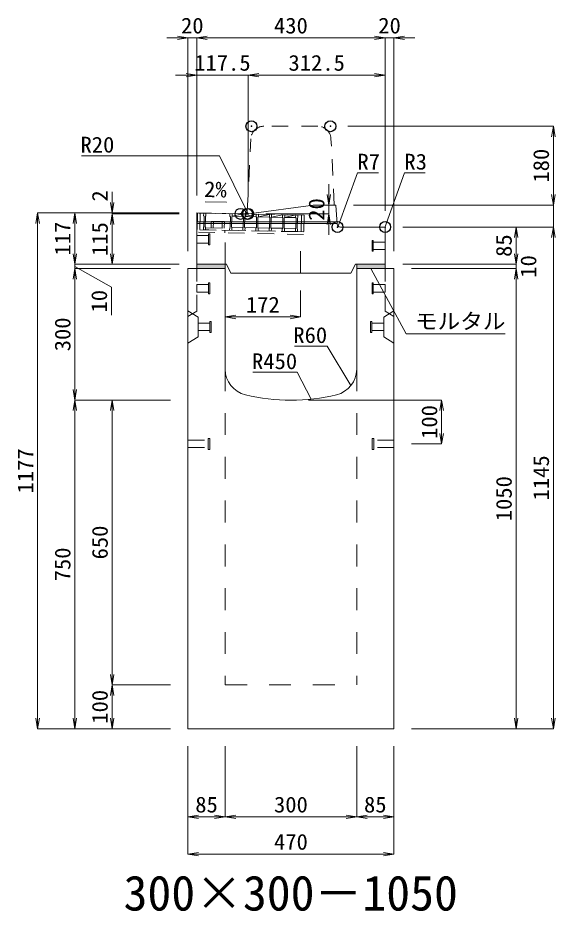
# Model space of a CAD drawing. Units: millimetres at full size. Extents: x -1809 to 57027, y -20349 to 17321.
# Drawn here: x 7777 to 9003, y -6112 to -4074 of the extents above; entities that cross this region are included whole.
import ezdxf
from ezdxf.enums import TextEntityAlignment as Align

# ---------------------------------------------------------------- set-up
doc = ezdxf.new("R2010")
doc.units = ezdxf.units.MM
doc.header["$LTSCALE"] = 50
doc.header["$PDMODE"] = 32
doc.header["$PDSIZE"] = 25
doc.linetypes.add('USER1', pattern=[2, 1, -1])
doc.linetypes.add('USER2', pattern=[1.35, 0.75, -0.6])
for name, color, linetype, lineweight in [('インサート', 3, 'USER2', 9), ('グレーチング', 7, 'USER2', 9), ('モルタル', 7, 'Continuous', 9), ('受枠', 3, 'USER2', 9), ('寸法線', 7, 'Continuous', 13), ('引出線', 4, 'Continuous', 13), ('本体', 2, 'Continuous', 13), ('目地', 132, 'Continuous', 9)]:
    doc.layers.add(name, color=color, linetype=linetype, lineweight=lineweight)
doc.layers.add('作業エリア', color=11, linetype='Continuous')
doc.layers.add('文字', color=7, linetype='Continuous')
doc.styles.add('ＭＳ 明朝', font='')
doc.styles.get('ＭＳ 明朝').set_extended_font_data('MS Mincho')

# ---------------------------------------------------------------- blocks, each defined once
blk = doc.blocks.new('open_arrow')
at = {"color": 0, "linetype": 'Continuous', "lineweight": -2}
blk.add_lwpolyline([(7.5, 1.25), (0, 0), (7.5, -1.25)], dxfattribs=at)

msp = doc.modelspace()

# ---------------------------------------------------------------- hatches: boundary and pattern name
at = {"layer": 'モルタル'}
for points in [[(8250, -4646.05), (8250, -4636.05), (8185, -4636.05), (8185, -4646.05)], [(8615, -4646.05), (8615, -4636.05), (8550, -4636.05), (8550, -4646.05)]]:
    msp.add_hatch(color=256, dxfattribs=at).paths.add_polyline_path(points)

# ---------------------------------------------------------------- linework, layer by layer
at = {"layer": 'インサート'}
for p, q in [((8185, -4570.55), (8212, -4570.55)), ((8185, -4570.55), (8185, -4587.55)), ((8215, -4566.55), (8212, -4566.55)), ((8212, -4566.55), (8212, -4591.55)), ((8215, -4591.55), (8215, -4566.55)), ((8585, -4581.55), (8588, -4581.55)), ((8585, -4606.55), (8585, -4581.55)), ((8588, -4581.55), (8588, -4606.55)), ((8615, -4585.55), (8588, -4585.55)), ((8615, -4585.55), (8615, -4602.55)), ((8185, -4587.55), (8212, -4587.55)), ((8212, -4591.55), (8215, -4591.55)), ((8588, -4606.55), (8585, -4606.55)), ((8615, -4602.55), (8588, -4602.55)), ((8185, -4682.55), (8212, -4682.55)), ((8185, -4682.55), (8185, -4699.55)), ((8215, -4678.55), (8212, -4678.55)), ((8212, -4678.55), (8212, -4703.55)), ((8215, -4703.55), (8215, -4678.55)), ((8585, -4678.55), (8588, -4678.55)), ((8585, -4703.55), (8585, -4678.55)), ((8588, -4678.55), (8588, -4703.55)), ((8615, -4682.55), (8588, -4682.55)), ((8615, -4682.55), (8615, -4699.55)), ((8185, -4699.55), (8212, -4699.55)), ((8212, -4703.55), (8215, -4703.55)), ((8588, -4703.55), (8585, -4703.55)), ((8615, -4699.55), (8588, -4699.55)), ((8218.2, -4766.55), (8215.2, -4766.55)), ((8215.2, -4766.55), (8215.2, -4791.55)), ((8218.2, -4791.55), (8218.2, -4766.55)), ((8581.8, -4766.55), (8584.8, -4766.55)), ((8581.8, -4791.55), (8581.8, -4766.55)), ((8584.8, -4766.55), (8584.8, -4791.55)), ((8188.2, -4770.55), (8215.2, -4770.55)), ((8188.2, -4770.55), (8188.2, -4787.55)), ((8188.2, -4787.55), (8215.2, -4787.55)), ((8611.8, -4770.55), (8584.8, -4770.55)), ((8611.8, -4787.55), (8584.8, -4787.55)), ((8611.8, -4770.55), (8611.8, -4787.55)), ((8215.2, -4791.55), (8218.2, -4791.55)), ((8584.8, -4791.55), (8581.8, -4791.55)), ((8211, -5058.55), (8211, -5033.55)), ((8211, -5033.55), (8215, -5033.55)), ((8215, -5058.55), (8215, -5033.55)), ((8585, -5033.55), (8589, -5033.55)), ((8585, -5033.55), (8585, -5058.55)), ((8589, -5033.55), (8589, -5058.55)), ((8165, -5037.55), (8211, -5037.55)), ((8165, -5054.55), (8165, -5037.55)), ((8165, -5054.55), (8211, -5054.55)), ((8635, -5037.55), (8589, -5037.55)), ((8635, -5054.55), (8589, -5054.55)), ((8635, -5037.55), (8635, -5054.55)), ((8215, -5058.55), (8211, -5058.55)), ((8589, -5058.55), (8585, -5058.55))]:
    msp.add_line(p, q, dxfattribs=at)
at = {"layer": 'グレーチング'}
for p, q in [((8201, -4519.37), (8200.88, -4525.37)), ((8200.88, -4525.37), (8201.86, -4526.39)), ((8415.95, -4523.67), (8201, -4519.37)), ((8205.88, -4525.47), (8204.86, -4526.45)), ((8206, -4519.47), (8205.88, -4525.47)), ((8260.98, -4520.57), (8260.86, -4526.57)), ((8265.98, -4520.67), (8265.86, -4526.67)), ((8265.86, -4526.67), (8290.98, -4521.17)), ((8290.98, -4521.17), (8290.86, -4527.17)), ((8295.98, -4521.27), (8295.86, -4527.27)), ((8295.86, -4527.27), (8320.97, -4521.77)), ((8320.97, -4521.77), (8320.85, -4527.77)), ((8325.97, -4521.87), (8325.85, -4527.87)), ((8325.85, -4527.87), (8350.97, -4522.37)), ((8350.97, -4522.37), (8350.85, -4528.37)), ((8355.97, -4522.47), (8355.85, -4528.47)), ((8355.85, -4528.47), (8380.96, -4522.97)), ((8380.96, -4522.97), (8380.84, -4528.97)), ((8385.96, -4523.07), (8385.84, -4529.07)), ((8385.84, -4529.07), (8410.95, -4523.57)), ((8410.95, -4523.57), (8410.83, -4529.57)), ((8415.95, -4523.67), (8415.83, -4529.67)), ((8201.86, -4526.39), (8201.38, -4550.39)), ((8204.86, -4526.45), (8204.38, -4550.45)), ((8218.12, -4538.22), (8217.82, -4553.22)), ((8218.12, -4538.22), (8248.12, -4538.82)), ((8223.12, -4538.32), (8222.82, -4553.32)), ((8243.12, -4538.72), (8242.82, -4553.72)), ((8248.12, -4538.82), (8247.82, -4553.82)), ((8260.86, -4526.57), (8261.84, -4527.59)), ((8261.84, -4527.59), (8261.36, -4551.59)), ((8264.84, -4527.65), (8264.36, -4551.65)), ((8265.86, -4526.67), (8264.84, -4527.65)), ((8265.86, -4526.67), (8290.86, -4527.17)), ((8290.86, -4527.17), (8291.84, -4528.19)), ((8291.84, -4528.19), (8291.36, -4552.19)), ((8294.84, -4528.25), (8294.36, -4552.25)), ((8295.86, -4527.27), (8294.84, -4528.25)), ((8295.86, -4527.27), (8320.85, -4527.77)), ((8320.85, -4527.77), (8321.83, -4528.79)), ((8321.83, -4528.79), (8321.35, -4552.79)), ((8324.83, -4528.85), (8324.35, -4552.85)), ((8325.85, -4527.87), (8324.83, -4528.85)), ((8325.85, -4527.87), (8350.85, -4528.37)), ((8350.85, -4528.37), (8351.83, -4529.39)), ((8351.83, -4529.39), (8351.35, -4553.39)), ((8354.83, -4529.45), (8354.35, -4553.45)), ((8355.85, -4528.47), (8354.83, -4529.45)), ((8355.85, -4528.47), (8380.84, -4528.97)), ((8380.84, -4528.97), (8381.82, -4529.99)), ((8381.82, -4529.99), (8381.34, -4553.99)), ((8384.82, -4530.05), (8384.34, -4554.05)), ((8385.84, -4529.07), (8384.82, -4530.05)), ((8385.84, -4529.07), (8410.83, -4529.57)), ((8410.83, -4529.57), (8411.81, -4530.59)), ((8411.81, -4530.59), (8411.33, -4554.59)), ((8414.81, -4530.65), (8414.33, -4554.65)), ((8415.83, -4529.67), (8414.81, -4530.65)), ((8200.24, -4557.37), (8200.36, -4551.37)), ((8415.19, -4561.67), (8200.24, -4557.37)), ((8200.36, -4551.37), (8201.38, -4550.39)), ((8205.36, -4551.47), (8204.38, -4550.45)), ((8205.24, -4557.47), (8205.36, -4551.47)), ((8205.33, -4552.97), (8260.31, -4554.07)), ((8260.22, -4558.57), (8260.34, -4552.57)), ((8260.34, -4552.57), (8261.36, -4551.59)), ((8264.36, -4551.65), (8291.36, -4552.19)), ((8265.34, -4552.67), (8264.36, -4551.65)), ((8265.22, -4558.67), (8265.34, -4552.67)), ((8290.22, -4559.17), (8290.34, -4553.17)), ((8290.34, -4553.17), (8291.36, -4552.19)), ((8295.34, -4553.27), (8294.36, -4552.25)), ((8294.36, -4552.25), (8321.35, -4552.79)), ((8295.22, -4559.27), (8295.34, -4553.27)), ((8320.21, -4559.77), (8320.33, -4553.77)), ((8320.33, -4553.77), (8321.35, -4552.79)), ((8325.33, -4553.87), (8324.35, -4552.85)), ((8324.35, -4552.85), (8351.35, -4553.39)), ((8325.21, -4559.87), (8325.33, -4553.87)), ((8350.21, -4560.37), (8350.33, -4554.37)), ((8350.33, -4554.37), (8351.35, -4553.39)), ((8355.33, -4554.47), (8354.35, -4553.45)), ((8354.35, -4553.45), (8381.34, -4553.99)), ((8355.21, -4560.47), (8355.33, -4554.47)), ((8380.2, -4560.97), (8380.32, -4554.97)), ((8380.32, -4554.97), (8381.34, -4553.99)), ((8385.32, -4555.07), (8384.34, -4554.05)), ((8384.34, -4554.05), (8411.33, -4554.59)), ((8385.2, -4561.07), (8385.32, -4555.07)), ((8410.19, -4561.57), (8410.31, -4555.57)), ((8410.31, -4555.57), (8411.33, -4554.59)), ((8415.31, -4555.67), (8414.33, -4554.65)), ((8415.19, -4561.67), (8415.31, -4555.67))]:
    msp.add_line(p, q, dxfattribs=at)
at = {"layer": 'モルタル'}
for points in [[(8185, -4636.05), (8250, -4636.05), (8250, -4646.05), (8185, -4646.05)], [(8550, -4636.05), (8615, -4636.05), (8615, -4646.05), (8550, -4646.05)]]:
    msp.add_lwpolyline(points, close=True, dxfattribs=at)
at = {"layer": '作業エリア'}
for p in [(8310, -4321.05), (8490, -4321.05), (8285, -4521.05), (8300, -4521.05), (8302.5, -4521.05), (8506.25, -4551.05), (8615, -4551.05)]:
    msp.add_point(p, dxfattribs=at)
at = {"layer": '受枠'}
for p, q in [((8187, -4519.09), (8186.12, -4563.08)), ((8429.95, -4523.95), (8187, -4519.09)), ((8193, -4519.21), (8192.24, -4557.21)), ((8423.95, -4523.83), (8423.19, -4561.83)), ((8429.95, -4523.95), (8429.07, -4567.94)), ((8429.07, -4567.94), (8186.12, -4563.08)), ((8192.24, -4557.21), (8429.19, -4561.95)), ((8249.23, -4558.35), (8249.11, -4564.34))]:
    msp.add_line(p, q, dxfattribs=at)
at = {"layer": '寸法線'}
for p, q in [((8233, -4119.38), (8117, -4119.38)), ((8165, -4606.03), (8165, -4119.38)), ((8185, -4119.38), (8615, -4119.38)), ((8185, -4479.03), (8185, -4119.38)), ((8185, -4479.03), (8185, -4119.38)), ((8567, -4119.38), (8683, -4119.38)), ((8615, -4511.03), (8615, -4119.38)), ((8615, -4511.03), (8615, -4119.38)), ((8635, -4606.03), (8635, -4119.38)), ((8350.5, -4204.38), (8137, -4204.38)), ((8185, -4479.03), (8185, -4204.38)), ((8615, -4204.38), (8302.5, -4204.38)), ((8302.5, -4481.03), (8302.5, -4204.38)), ((8302.5, -4481.03), (8302.5, -4204.38)), ((8615, -4514.03), (8615, -4204.38)), ((8530.02, -4321.05), (8998.78, -4321.05)), ((8998.78, -4501.05), (8998.78, -4321.05)), ((8486.36, -4569.05), (8486.36, -4453.05)), ((8998.78, -4453.05), (8998.78, -4599.05)), ((7992.06, -4471.05), (7992.06, -4569.05)), ((8486.36, -4501.05), (8490.52, -4501.05)), ((8542.52, -4501.05), (8998.78, -4501.05)), ((8542.52, -4501.05), (8998.78, -4501.05)), ((7822.06, -5696.05), (7822.06, -4519.05)), ((8144.98, -4519.05), (7822.06, -4519.05)), ((7907.06, -4519.05), (7907.06, -4636.05)), ((8144.98, -4519.05), (7907.06, -4519.05)), ((8144.98, -4519.05), (7992.06, -4519.05)), ((8144.98, -4521.05), (7992.06, -4521.05)), ((7992.06, -4521.05), (7992.06, -4636.05)), ((8144.98, -4521.05), (7992.06, -4521.05)), ((8342.52, -4521.05), (8486.36, -4521.05)), ((8655.02, -4551.05), (8998.78, -4551.05)), ((8655.02, -4551.05), (8913.78, -4551.05)), ((8655.02, -4551.05), (8998.78, -4551.05)), ((8913.78, -4551.05), (8913.78, -4636.05)), ((8998.78, -4551.05), (8998.78, -5696.05)), ((7907.06, -4588.05), (7907.06, -4694.05)), ((8913.78, -4588.05), (8913.78, -4694.05)), ((8144.98, -4636.05), (7907.06, -4636.05)), ((8144.98, -4636.05), (7907.06, -4636.05)), ((7907.06, -4641.05), (7990.47, -4688.34)), ((8124.98, -4646.05), (7907.06, -4646.05)), ((7907.06, -4646.05), (7907.06, -4946.05)), ((8124.98, -4646.05), (7907.06, -4646.05)), ((8144.98, -4636.05), (7992.06, -4636.05)), ((8655.02, -4636.05), (8913.78, -4636.05)), ((8655.02, -4636.05), (8913.78, -4636.05)), ((8675.02, -4646.05), (8913.78, -4646.05)), ((8675.02, -4646.05), (8913.78, -4646.05)), ((8913.78, -4646.05), (8913.78, -5696.05)), ((7990.47, -4688.34), (7990.47, -4752.41)), ((8422, -4696.07), (8422, -4756.28)), ((8250, -4756.28), (8422, -4756.28)), ((8124.98, -4946.05), (7907.06, -4946.05)), ((7907.06, -5696.05), (7907.06, -4946.05)), ((8124.98, -4946.05), (7907.06, -4946.05)), ((7992.06, -4946.05), (7992.06, -5596.05)), ((8124.98, -4946.05), (7992.06, -4946.05)), ((8440.02, -4946.05), (8743.78, -4946.05)), ((8743.78, -4946.05), (8743.78, -5046.05)), ((8675.02, -5046.05), (8743.78, -5046.05)), ((8124.98, -5596.05), (7992.06, -5596.05)), ((7992.06, -5596.05), (7992.06, -5696.05)), ((8124.98, -5596.05), (7992.06, -5596.05)), ((8124.98, -5696.05), (7822.06, -5696.05)), ((8124.98, -5696.05), (7907.06, -5696.05)), ((8124.98, -5696.05), (7992.06, -5696.05)), ((8675.02, -5696.05), (8913.78, -5696.05)), ((8675.02, -5696.05), (8998.78, -5696.05)), ((8165, -5736.07), (8165, -5897.21)), ((8165, -5736.07), (8165, -5982.21)), ((8250, -5736.07), (8250, -5897.21)), ((8250, -5736.07), (8250, -5897.21)), ((8550, -5736.07), (8550, -5897.21)), ((8550, -5736.07), (8550, -5897.21)), ((8635, -5736.07), (8635, -5897.21)), ((8635, -5736.07), (8635, -5982.21)), ((8165, -5897.21), (8250, -5897.21)), ((8250, -5897.21), (8550, -5897.21)), ((8550, -5897.21), (8635, -5897.21)), ((8165, -5982.21), (8635, -5982.21))]:
    msp.add_line(p, q, dxfattribs=at)
at = {"layer": '引出線'}
for points in [[(8302.5, -4521.01), (8237.16, -4388.31), (8057.16, -4388.31), (7922.49, -4388.31)], [(8507.98, -4549.19), (8551.78, -4427.12), (8599.71, -4427.12)], [(8614.12, -4551.93), (8658.9, -4427.12), (8706.63, -4427.12)], [(8252.93, -4494.47), (8204.19, -4493.5), (8252.93, -4494.47)], [(8582.5, -4646.05), (8663.13, -4795.08), (8889.05, -4795.08)], [(8537.07, -4912.74), (8482.66, -4822.84), (8407.98, -4822.84)], [(8446.44, -4943.65), (8414.22, -4882.51), (8313.21, -4882.51)]]:
    msp.add_lwpolyline(points, dxfattribs=at)
at = {"layer": '本体', "linetype": 'USER2'}
for p, q in [((8461.46, -4321.05), (8338.54, -4321.05)), ((8300.33, -4514.4), (8308.57, -4349.56)), ((8499, -4501.05), (8491.43, -4349.56))]:
    msp.add_line(p, q, dxfattribs=at)
at = {"layer": '本体'}
for p, q in [((8450.5, -4501.05), (8303.83, -4520.87)), ((8502.5, -4501.05), (8450.5, -4501.05)), ((8505.76, -4544.58), (8502.5, -4501.05)), ((8185, -4636.05), (8185, -4519.05)), ((8185, -4519.05), (8285, -4521.05)), ((8285, -4521.05), (8301.15, -4521.05)), ((8612, -4551.05), (8512.74, -4551.05)), ((8615, -4636.05), (8615, -4554.05)), ((8165, -4646.05), (8165, -5696.05)), ((8165, -4646.05), (8250, -4646.05)), ((8253, -4636.05), (8185, -4636.05)), ((8250, -4646.05), (8250, -4875.53)), ((8253, -4636.05), (8263, -4656.05)), ((8547, -4636.05), (8537, -4656.05)), ((8615, -4636.05), (8547, -4636.05)), ((8550, -4646.05), (8550, -4875.53)), ((8550, -4646.05), (8635, -4646.05)), ((8635, -4646.05), (8635, -5696.05)), ((8537, -4656.05), (8263, -4656.05)), ((8165, -5696.05), (8635, -5696.05))]:
    msp.add_line(p, q, dxfattribs=at)
at = {"layer": '本体', "linetype": 'USER1'}
for p, q in [((8250, -4636.05), (8250, -4558.36)), ((8422, -4656.05), (8422, -4561.8))]:
    msp.add_line(p, q, dxfattribs=at)
at = {"layer": '本体', "linetype": 'USER2', "lineweight": 9}
for p, q in [((8185, -4743.05), (8185, -4646.05)), ((8615, -4743.05), (8615, -4646.05)), ((8165, -4755.55), (8185, -4743.05)), ((8635, -4755.55), (8615, -4743.05))]:
    msp.add_line(p, q, dxfattribs=at)
at = {"layer": '本体', "lineweight": 9}
for p, q in [((8165, -4742.05), (8188.2, -4756.55)), ((8634.58, -4742.31), (8611.8, -4756.55)), ((8188.2, -4756.55), (8188.2, -4801.55)), ((8611.8, -4756.55), (8611.8, -4801.55)), ((8188.2, -4801.55), (8165, -4816.05)), ((8611.8, -4801.55), (8635, -4816.05))]:
    msp.add_line(p, q, dxfattribs=at)
at = {"layer": '本体', "linetype": 'USER1', "lineweight": 15}
for p, q in [((8250, -4875.53), (8250, -5596.05)), ((8550, -4875.53), (8550, -5596.05)), ((8250, -5596.05), (8550, -5596.05))]:
    msp.add_line(p, q, dxfattribs=at)
at = {"layer": '本体', "linetype": 'USER2'}
for centre, radius, start, end in [((8338.54, -4351.05), 30, 90, 177.13759), ((8461.46, -4351.05), 30, 2.86241, 90), ((8293.34, -4514.05), 7, 270, 357.13759)]:
    msp.add_arc(centre, radius, start, end, dxfattribs=at)
at = {"layer": '本体'}
for centre, radius, start, end in [((8301.15, -4501.05), 20, 270, 277.69605), ((8512.74, -4544.05), 7, 184.28915, 270), ((8612, -4554.05), 3, 0, 90), ((8310, -4875.53), 60, 180, 256.65764), ((8490, -4875.53), 60, 283.34236, 0), ((8400, -4496.05), 450, 256.65764, 283.34236)]:
    msp.add_arc(centre, radius, start, end, dxfattribs=at)
at = {"layer": '目地'}
for p, q in [((8185, -4539.05), (8505.35, -4539.05)), ((8185, -4543.05), (8505.65, -4543.05))]:
    msp.add_line(p, q, dxfattribs=at)

# ---------------------------------------------------------------- block references
at = {"layer": '寸法線', "xscale": 3.2, "yscale": 3.2}
for p, rotation in [((8165, -4119.38), 180), ((8615, -4119.38), 180), ((8615, -4119.38), 180), ((8185, -4204.38), 180), ((8615, -4204.38), 180), ((8998.78, -4321.05), 270), ((8486.36, -4501.05), 90), ((8998.78, -4501.05), 90), ((8998.78, -4501.05), 90), ((7992.06, -4519.05), 90), ((7822.06, -4519.05), 270), ((7907.06, -4519.05), 270), ((7992.06, -4521.05), 270), ((7992.06, -4521.05), 270), ((8486.36, -4521.05), 270), ((8913.78, -4551.05), 270), ((8998.78, -4551.05), 270), ((8998.78, -4551.05), 270), ((7907.06, -4636.05), 90), ((7907.06, -4636.05), 90), ((7992.06, -4636.05), 90), ((8913.78, -4636.05), 90), ((8913.78, -4636.05), 90), ((7907.06, -4646.05), 270), ((7907.06, -4646.05), 270), ((8913.78, -4646.05), 270), ((8913.78, -4646.05), 270), ((8422, -4756.28), 180), ((7907.06, -4946.05), 90), ((7907.06, -4946.05), 270), ((7992.06, -4946.05), 270), ((8743.78, -4946.05), 270), ((8743.78, -5046.05), 90), ((7992.06, -5596.05), 90), ((7992.06, -5596.05), 270), ((7822.06, -5696.05), 90), ((7907.06, -5696.05), 90), ((7992.06, -5696.05), 90), ((8913.78, -5696.05), 90), ((8998.78, -5696.05), 90), ((8250, -5897.21), 180), ((8550, -5897.21), 180), ((8635, -5897.21), 180), ((8635, -5982.21), 180)]:
    msp.add_blockref('open_arrow', p, dxfattribs=dict(at, rotation=rotation))
for p in [(8185, -4119.38), (8185, -4119.38), (8635, -4119.38), (8302.5, -4204.38), (8302.5, -4204.38), (8250, -4756.28), (8165, -5897.21), (8250, -5897.21), (8550, -5897.21), (8165, -5982.21)]:
    msp.add_blockref('open_arrow', p, dxfattribs=at)
at = {"layer": '引出線', "xscale": 0.0533, "yscale": 0.0533}
for p, rotation in [((8252.93, -4494.47), 178.9), ((8302.5, -4521.01), 116.2), ((8507.98, -4549.19), 70.3), ((8614.12, -4551.93), 70.3), ((8582.5, -4646.05), 298.4), ((8537.07, -4912.74), 121.2), ((8446.44, -4943.65), 117.8)]:
    msp.add_blockref('open_arrow', p, dxfattribs=dict(at, rotation=rotation))

# ---------------------------------------------------------------- texts
at = {"layer": '寸法線', "style": 'ＭＳ 明朝', "width": 1.05}
for s, p in [('20', (8175, -4091.36)), ('430', (8400, -4091.36)), ('20', (8625, -4091.36)), ('312.5', (8458.75, -4176.36)), ('117.5', (8243.75, -4176.36)), ('172', (8336, -4728.26)), ('85', (8207.5, -5869.19)), ('300', (8400, -5869.19)), ('85', (8592.5, -5869.19)), ('470', (8400, -5954.19))]:
    msp.add_text(s, height=36.03, dxfattribs=at).set_placement(p, align=Align.MIDDLE_CENTER)
for s, p in [('180', (8970.76, -4411.05)), ('2', (7964.06, -4480.2)), ('20', (8458.34, -4511.05)), ('117', (7879.04, -4577.55)), ('115', (7964.04, -4578.55)), ('85', (8885.76, -4593.55)), ('10', (8941.8, -4641.05)), ('10', (7962.45, -4720.38)), ('300', (7879.04, -4796.05)), ('100', (8715.76, -4996.05)), ('1177', (7794.04, -5107.55)), ('1145', (8970.76, -5123.55)), ('1050', (8885.76, -5171.05)), ('650', (7964.04, -5271.05)), ('750', (7879.04, -5321.05)), ('100', (7964.04, -5646.05))]:
    msp.add_text(s, height=36.03, rotation=90, dxfattribs=at).set_placement(p, align=Align.MIDDLE_CENTER)
at = {"layer": '引出線', "style": 'ＭＳ 明朝', "width": 1.05}
for s, p in [('R20', (7997.16, -4345.11)), ('R60', (8482.66, -4779.64)), ('R450', (8414.22, -4839.31))]:
    msp.add_text(s, height=36.03, dxfattribs=at).set_placement(p, align=Align.TOP_RIGHT)
for s, p in [('R7', (8551.78, -4383.92)), ('R3', (8658.9, -4383.92)), ('モルタル', (8683.13, -4747.97))]:
    msp.add_text(s, height=36.03, dxfattribs=at).set_placement(p, align=Align.TOP_LEFT)
msp.add_text('2%', height=36.03, rotation=358.854, dxfattribs=at).set_placement((8253.87, -4447.58), align=Align.TOP_RIGHT)
at = {"layer": '文字', "style": 'ＭＳ 明朝'}
msp.add_text('300×300－1050', height=80.06, dxfattribs=at).set_placement((8399.52, -6071.03), align=Align.MIDDLE_CENTER)

doc.saveas('drawing.dxf')
